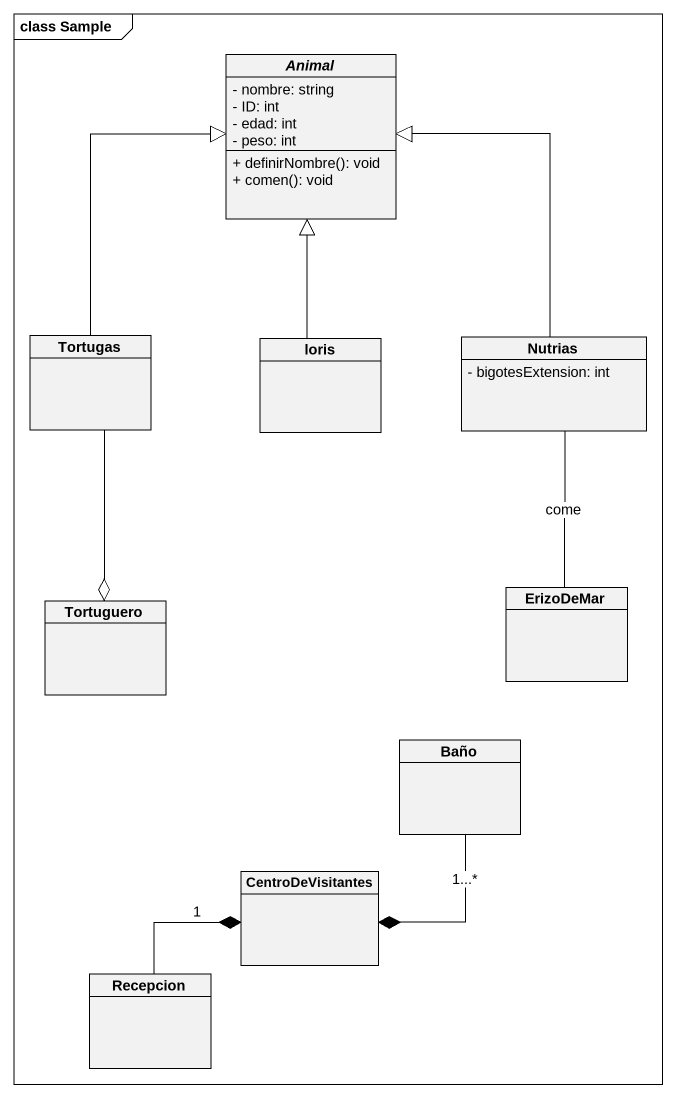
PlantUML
@startuml
mainframe class Sample
hide circle
hide empty members
skinparam classAttributeIconSize 0
abstract class Animal {
  - nombre: string
  - ID: int
  - edad: int
  - peso: int
  + definirNombre(): void
  + comen(): void
}
class Tortugas
class loris
class Nutrias {
  - bigotesExtension: int
}
class Tortuguero
class ErizoDeMar
class Baño
class CentroDeVisitantes
class Recepcion
Tortugas -up-|> Animal
Tortugas --o Tortuguero
loris -up-|> Animal
Nutrias -up-|> Animal
Nutrias -- ErizoDeMar : come
Baño --* CentroDeVisitantes : 1...*
Recepcion -up-* CentroDeVisitantes : 1
@enduml
